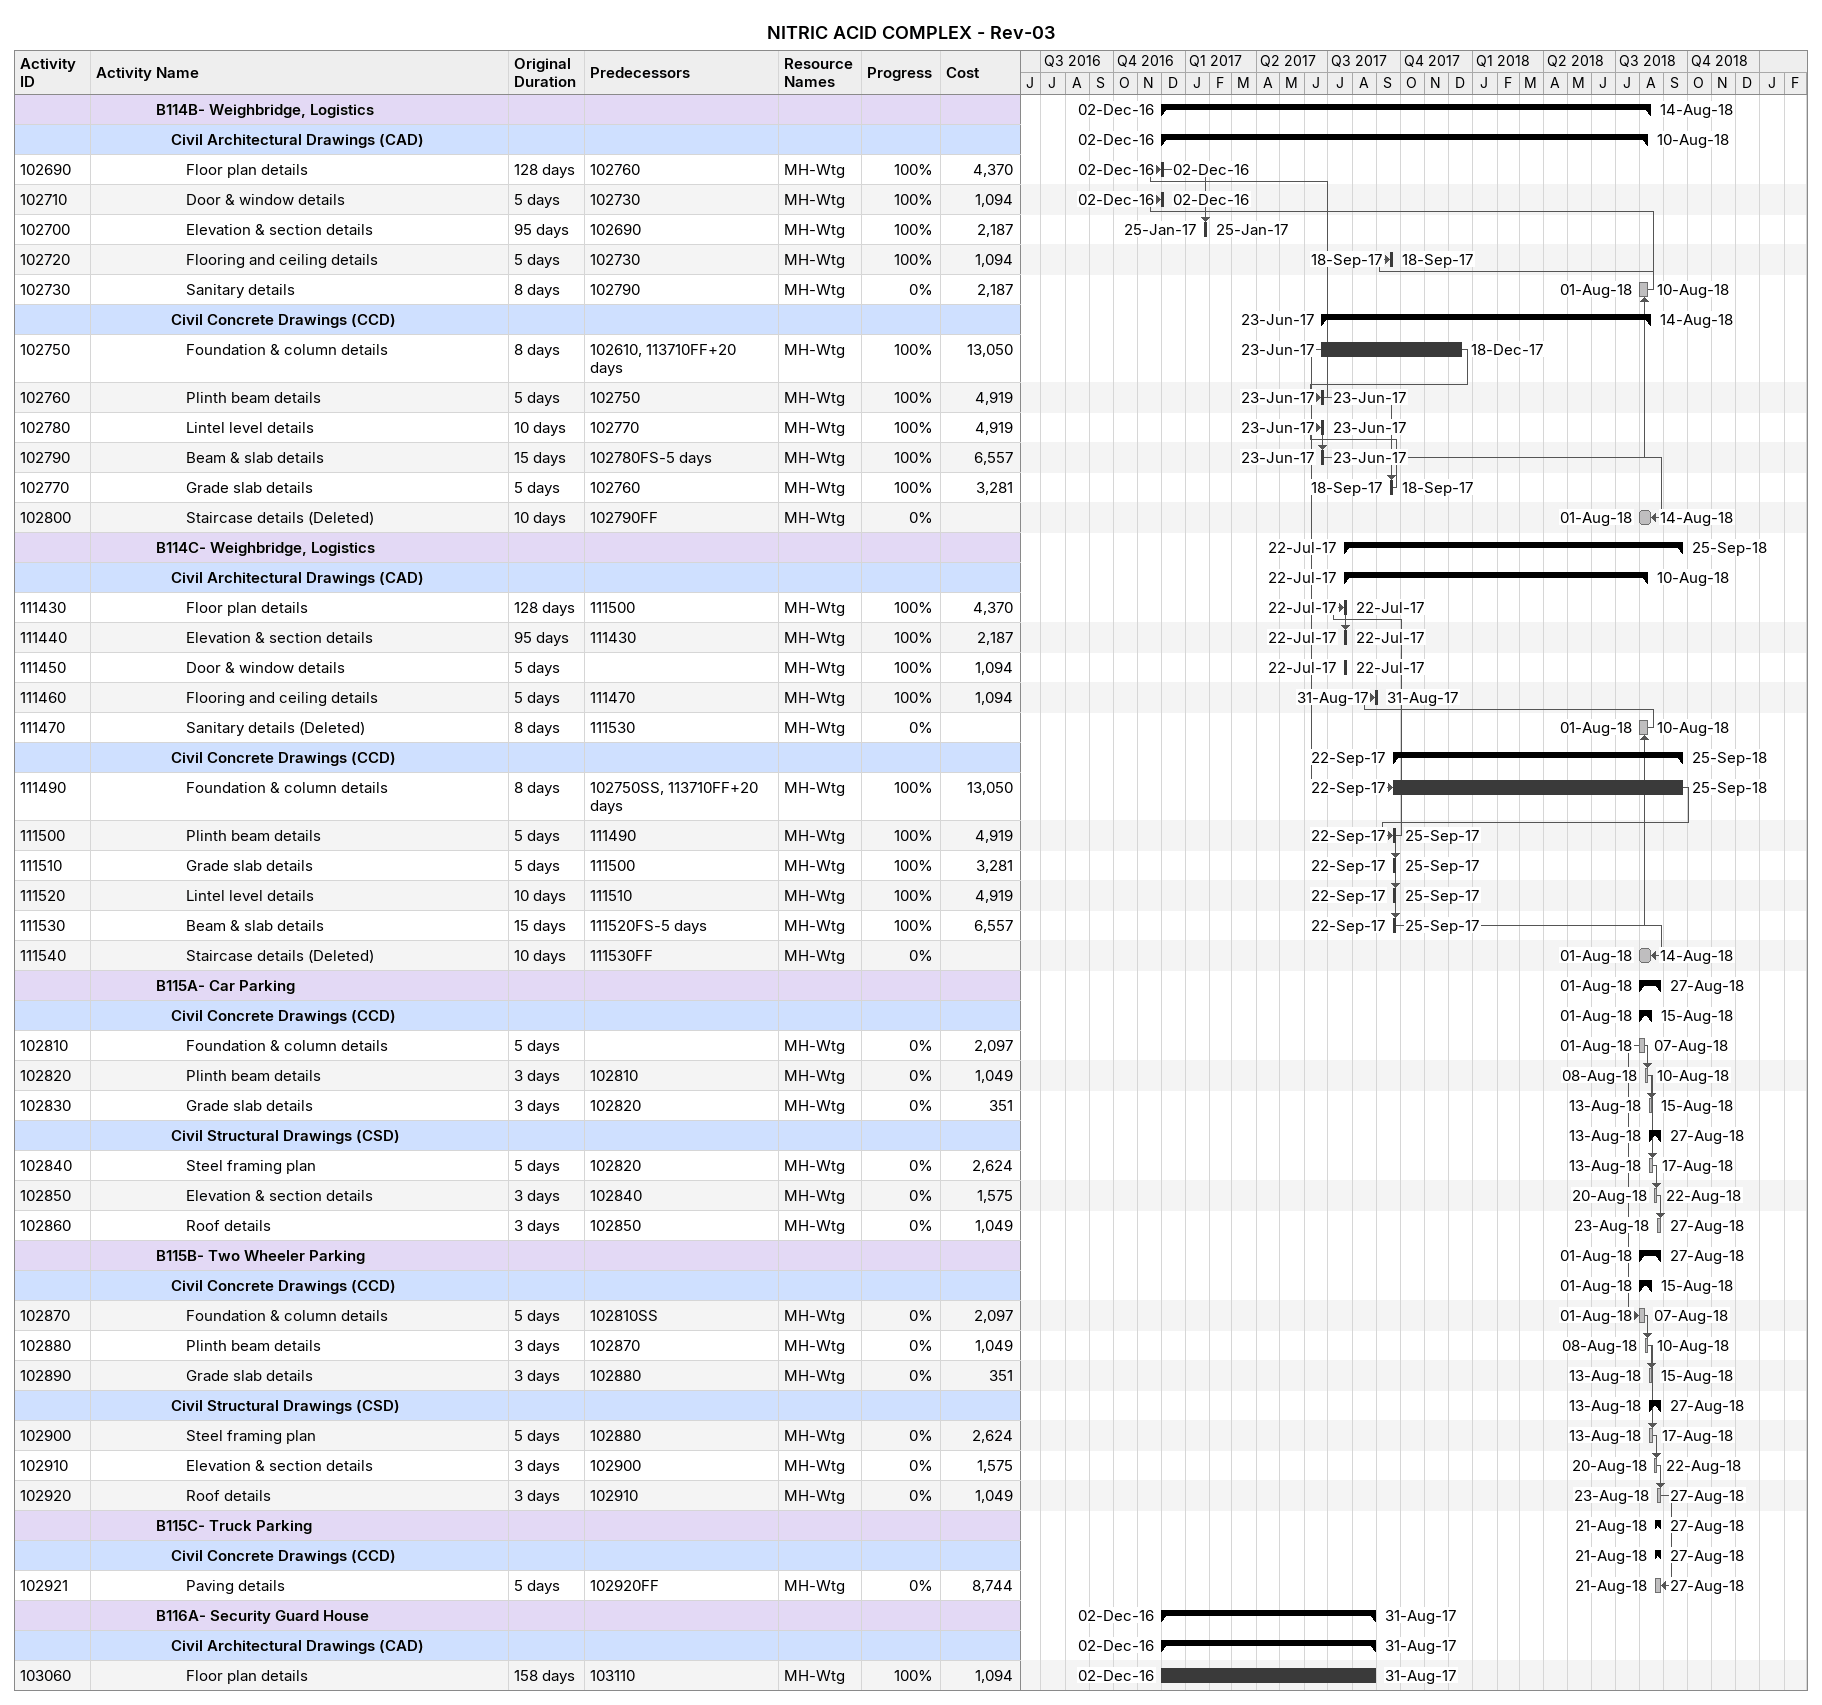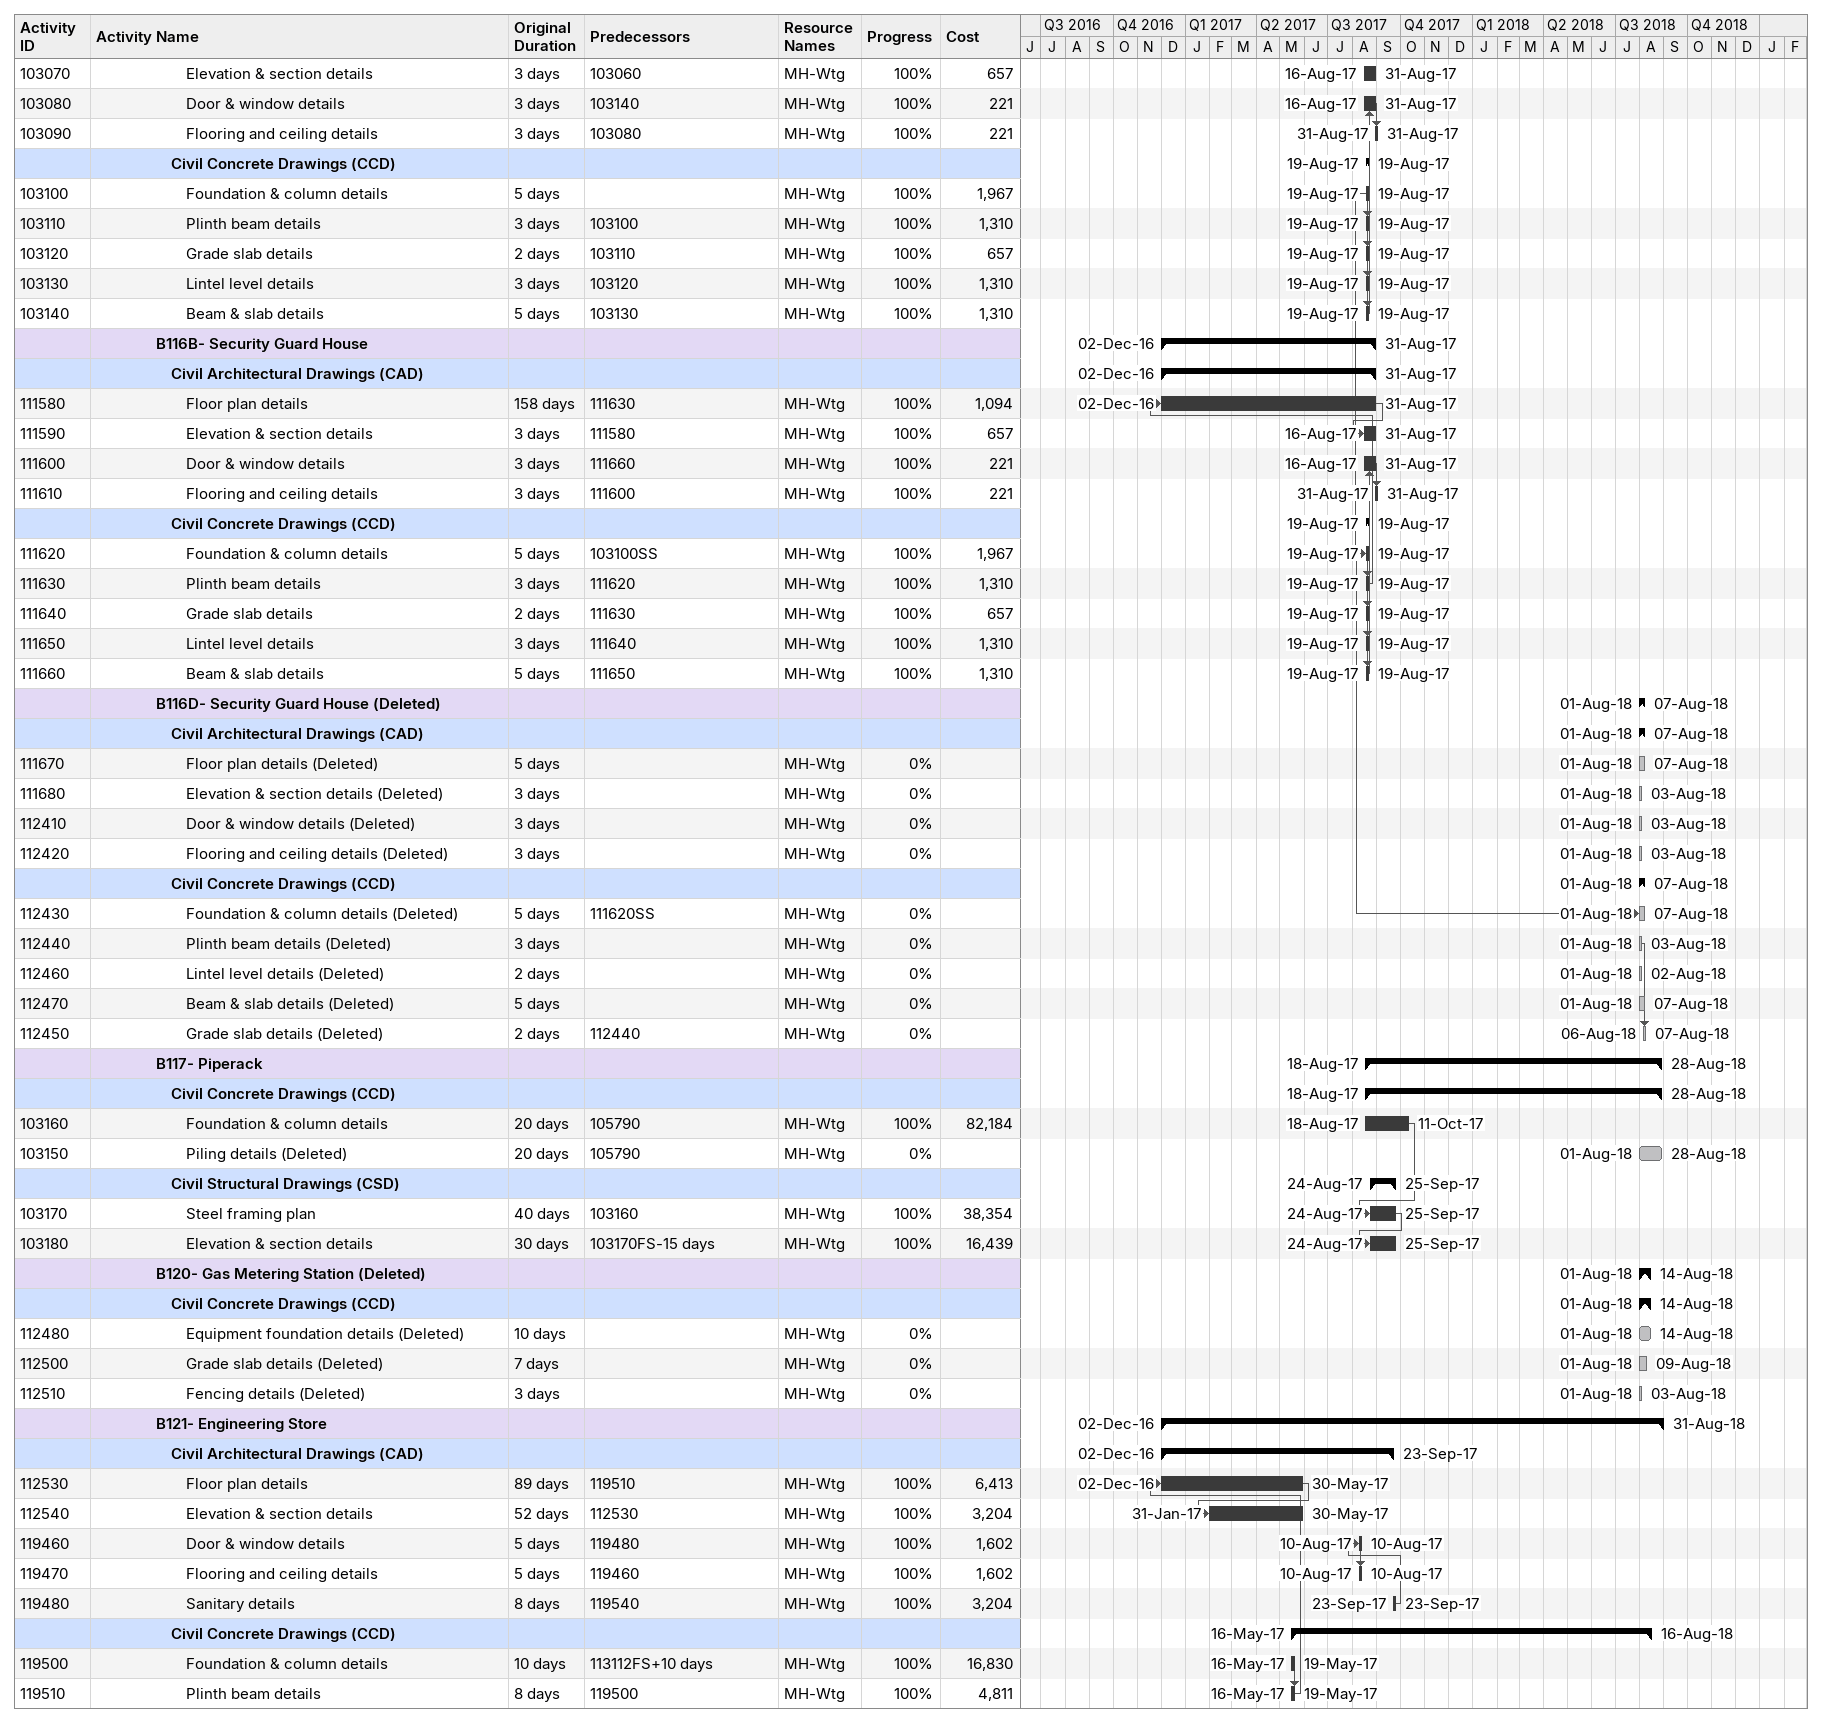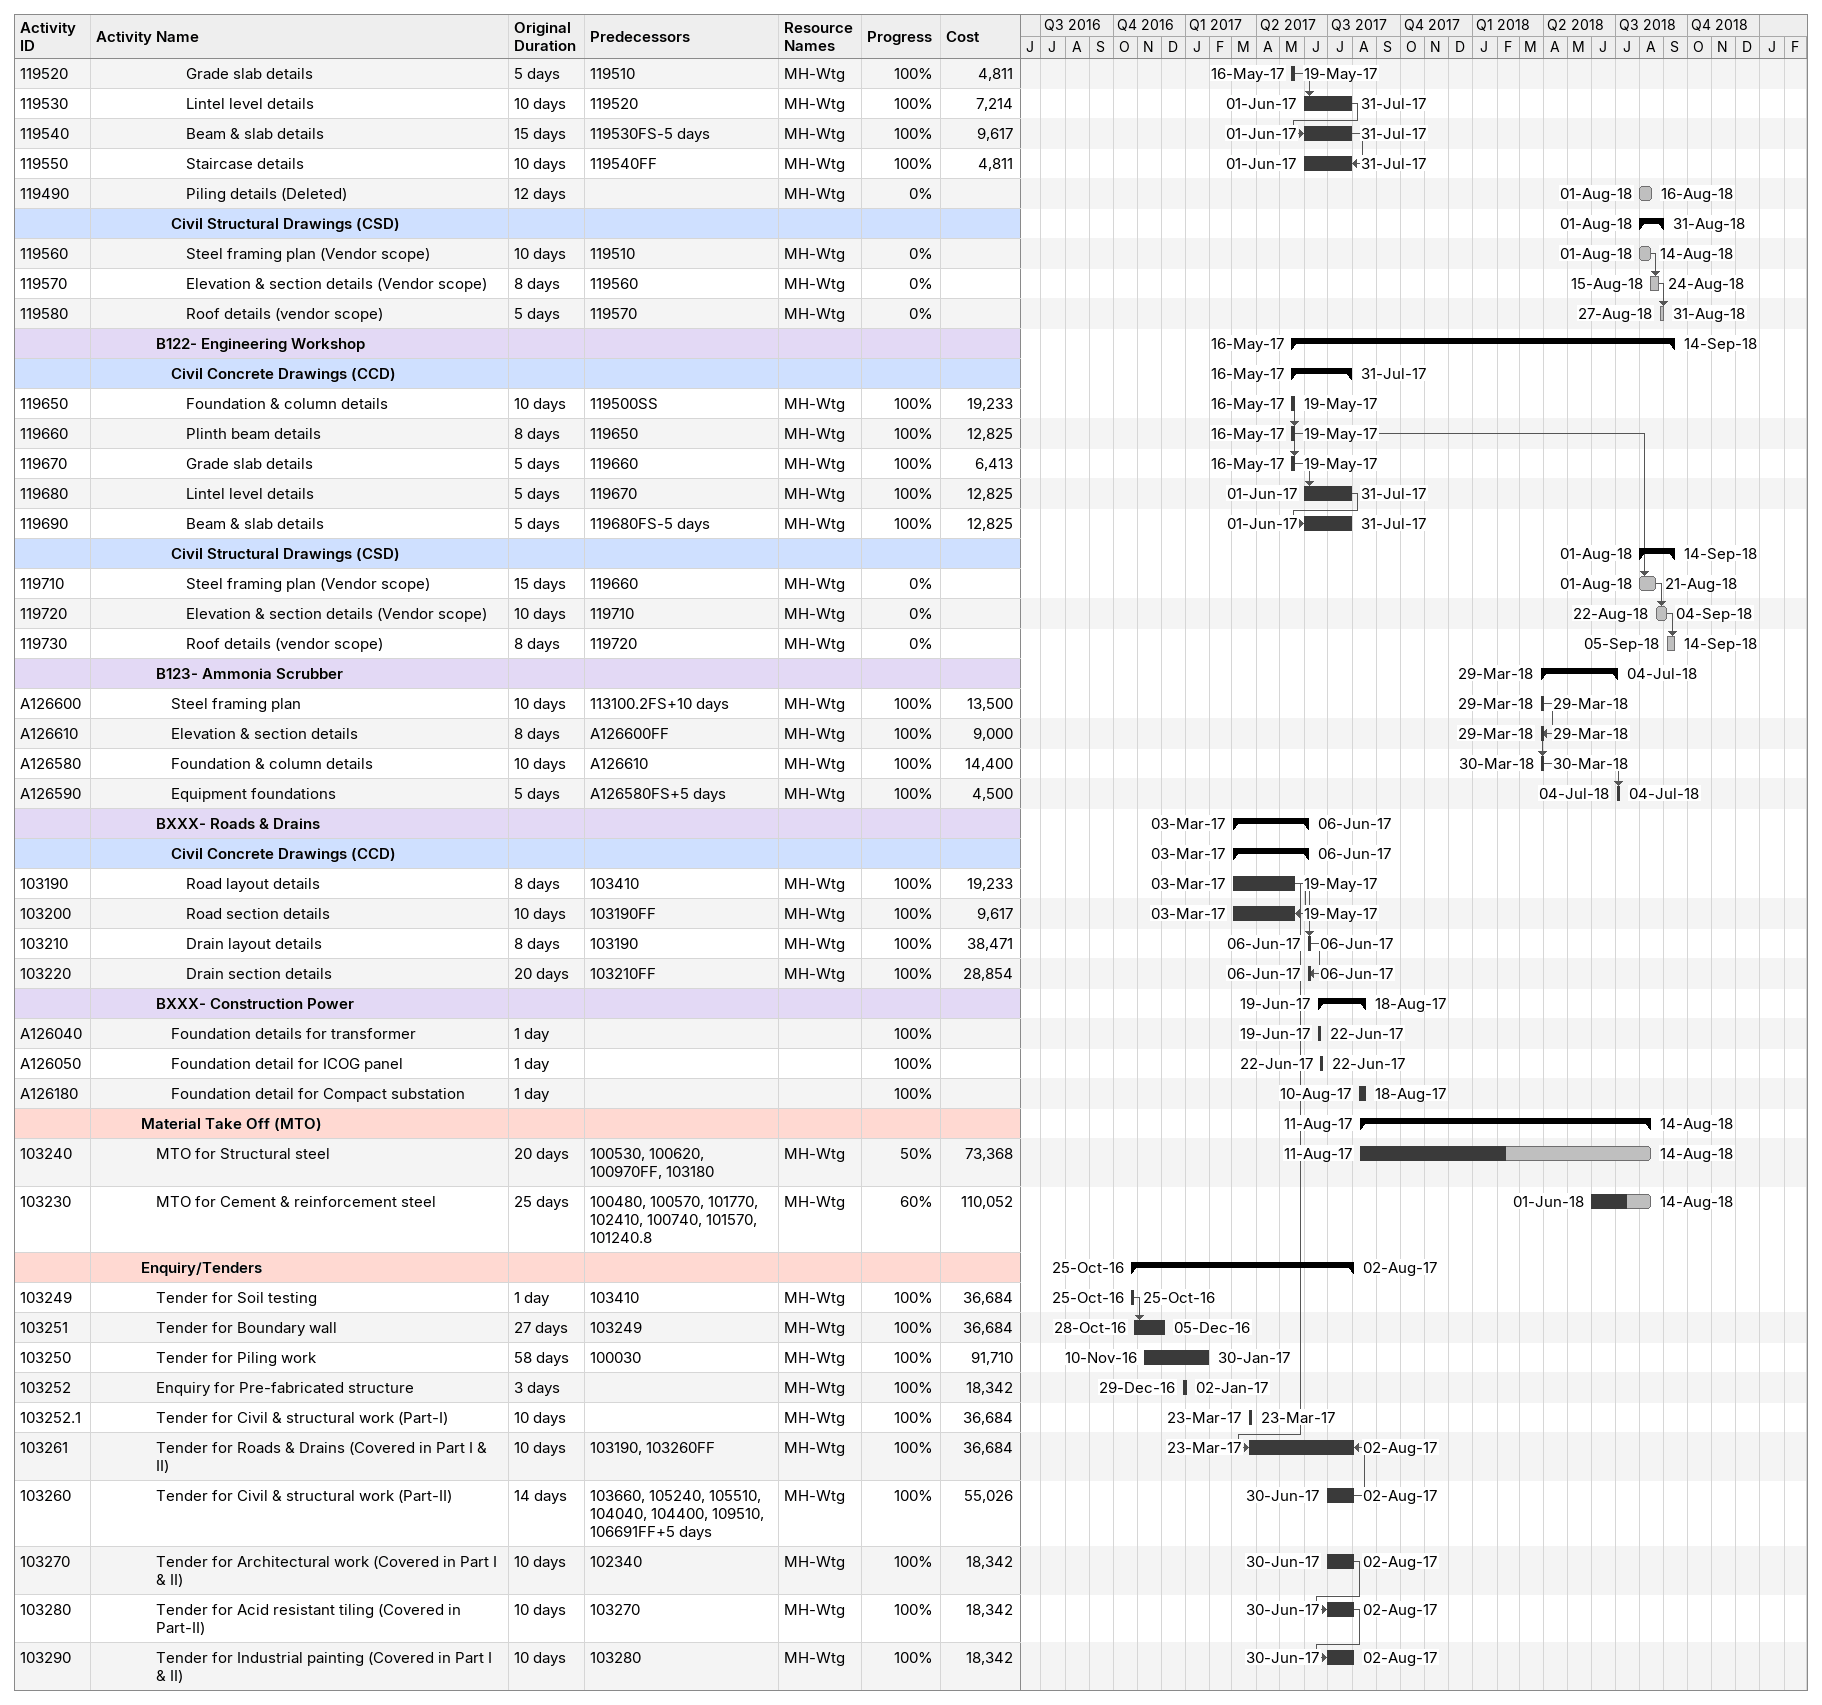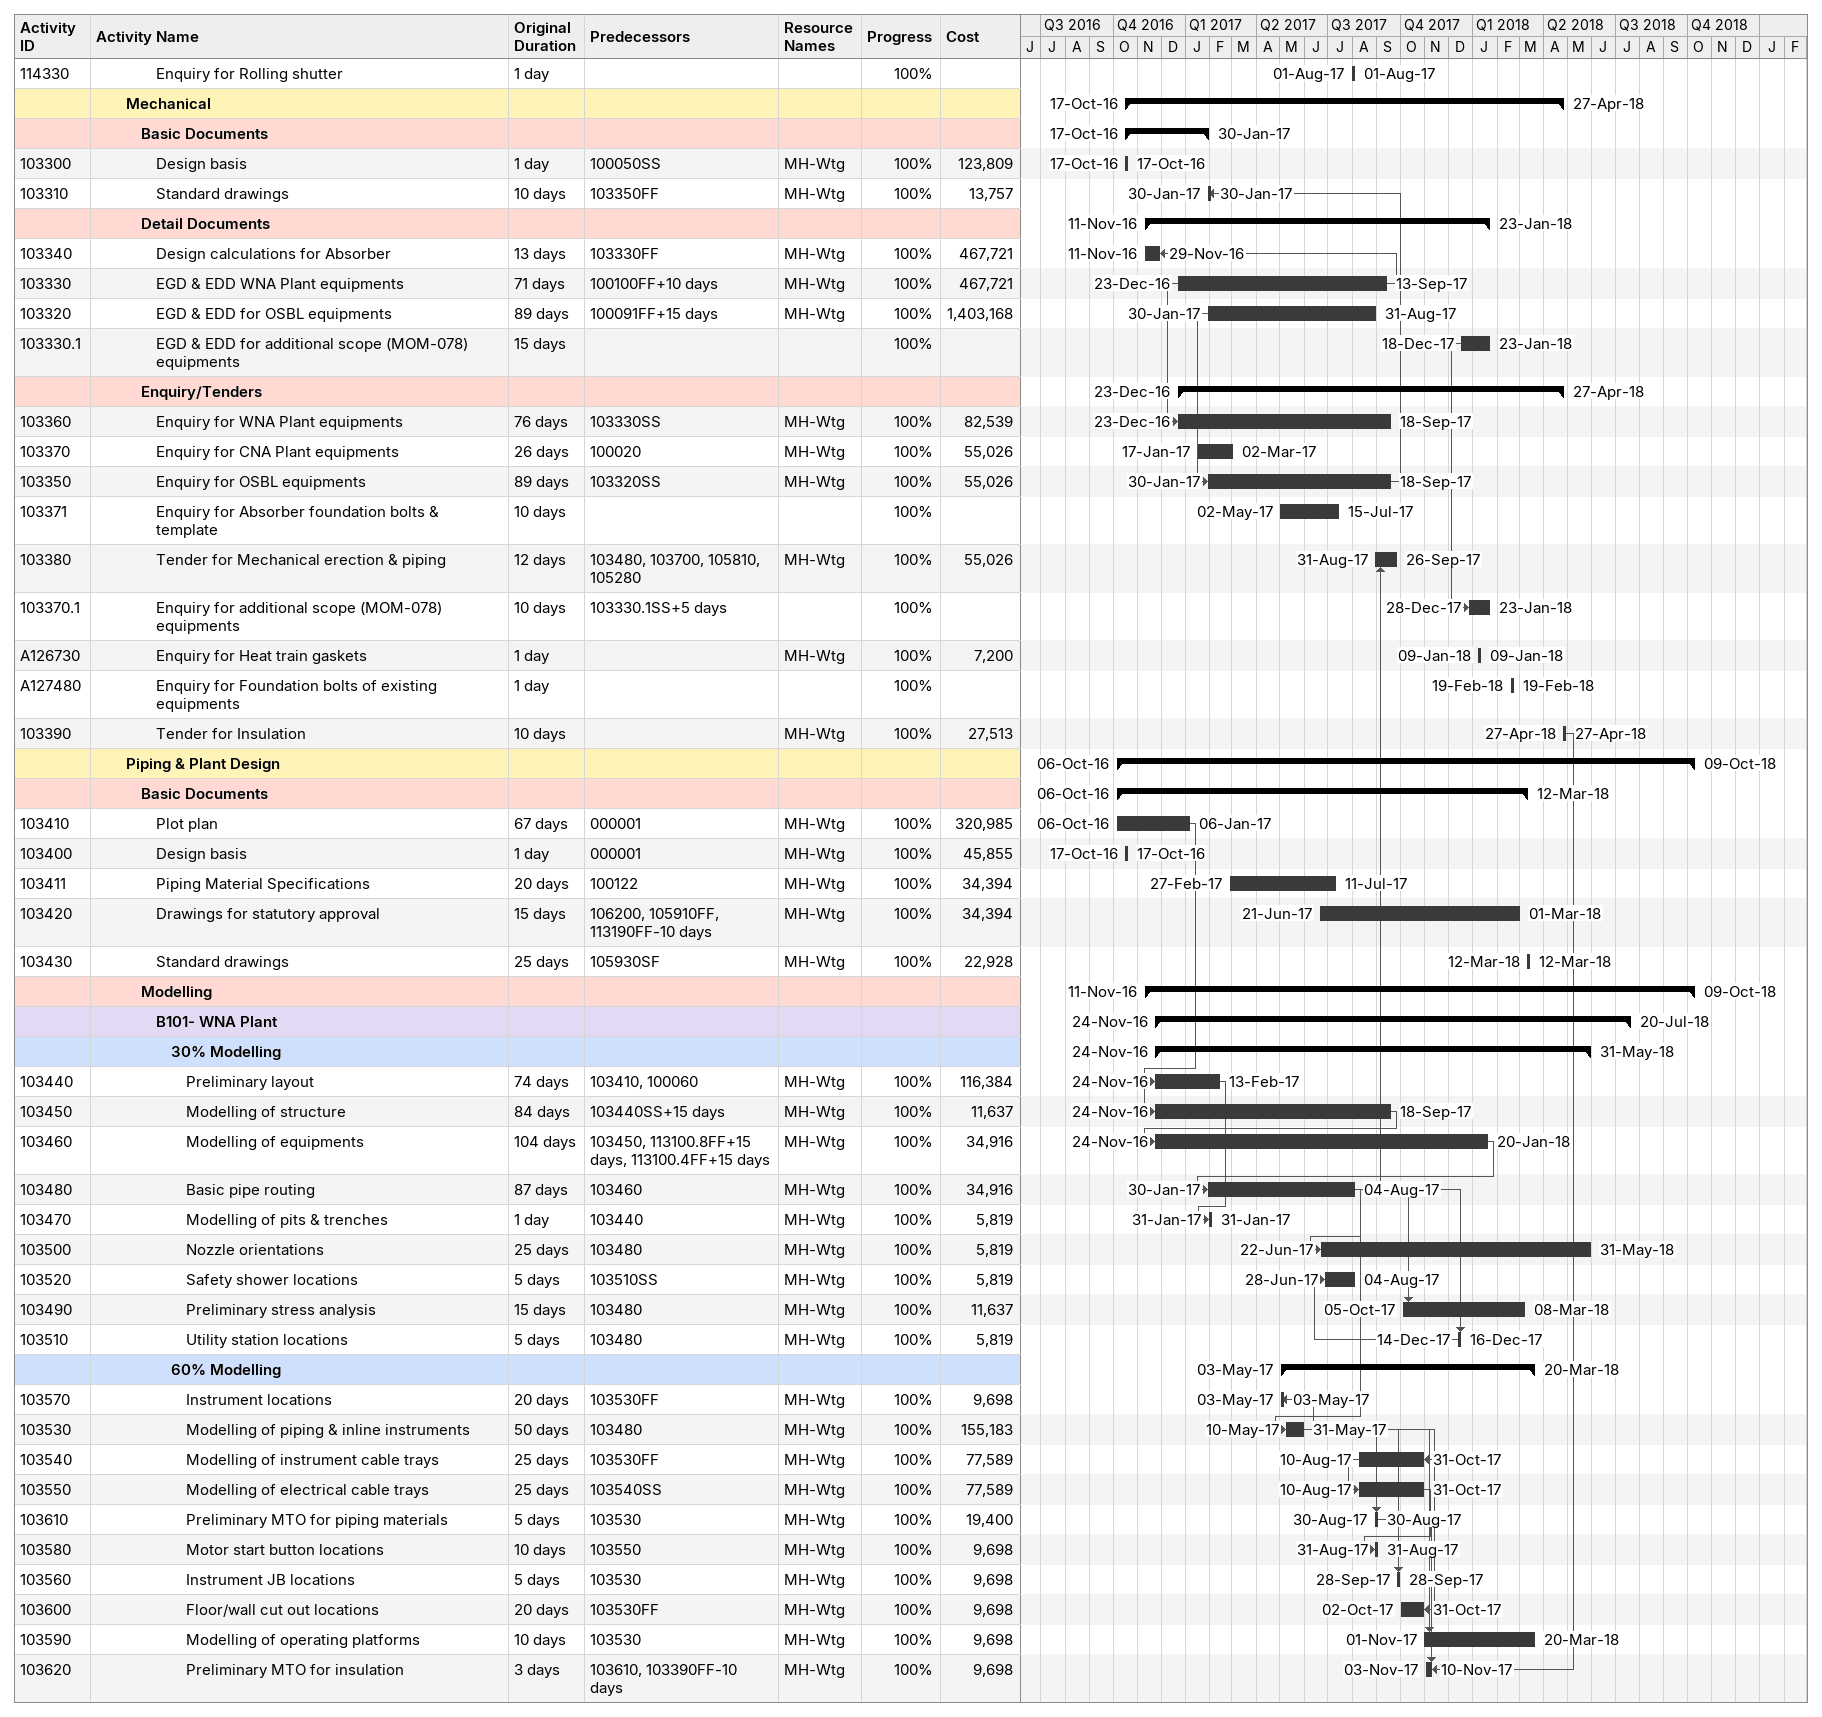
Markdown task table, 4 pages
NITRIC ACID COMPLEX - Rev-03

| ID | Level | Task | Original duration | Start | Finish | Predecessors | Resources | % complete | Cost |
|---|---|---|---|---|---|---|---|---|---|
|  | 5 | **B114B- Weighbridge, Logistics** |  | 2016-12-02 | 2018-08-14 |  |  |  |  |
|  | 6 | **Civil Architectural Drawings (CAD)** |  | 2016-12-02 | 2018-08-10 |  |  |  |  |
| 102690 | 7 | Floor plan details | 128d | 2016-12-02 | 2016-12-02 | 102760 | MH-Wtg | 100 | 4370 |
| 102710 | 7 | Door & window details | 5d | 2016-12-02 | 2016-12-02 | 102730 | MH-Wtg | 100 | 1094 |
| 102700 | 7 | Elevation & section details | 95d | 2017-01-25 | 2017-01-25 | 102690 | MH-Wtg | 100 | 2187 |
| 102720 | 7 | Flooring and ceiling details | 5d | 2017-09-18 | 2017-09-18 | 102730 | MH-Wtg | 100 | 1094 |
| 102730 | 7 | Sanitary details | 8d | 2018-08-01 | 2018-08-10 | 102790 | MH-Wtg | 0 | 2187 |
|  | 6 | **Civil Concrete Drawings (CCD)** |  | 2017-06-23 | 2018-08-14 |  |  |  |  |
| 102750 | 7 | Foundation & column details | 8d | 2017-06-23 | 2017-12-18 | 102610, 113710FF+20d | MH-Wtg | 100 | 13050 |
| 102760 | 7 | Plinth beam details | 5d | 2017-06-23 | 2017-06-23 | 102750 | MH-Wtg | 100 | 4919 |
| 102780 | 7 | Lintel level details | 10d | 2017-06-23 | 2017-06-23 | 102770 | MH-Wtg | 100 | 4919 |
| 102790 | 7 | Beam & slab details | 15d | 2017-06-23 | 2017-06-23 | 102780FS-5d | MH-Wtg | 100 | 6557 |
| 102770 | 7 | Grade slab details | 5d | 2017-09-18 | 2017-09-18 | 102760 | MH-Wtg | 100 | 3281 |
| 102800 | 7 | Staircase details (Deleted) | 10d | 2018-08-01 | 2018-08-14 | 102790FF | MH-Wtg | 0 |  |
|  | 5 | **B114C- Weighbridge, Logistics** |  | 2017-07-22 | 2018-09-25 |  |  |  |  |
|  | 6 | **Civil Architectural Drawings (CAD)** |  | 2017-07-22 | 2018-08-10 |  |  |  |  |
| 111430 | 7 | Floor plan details | 128d | 2017-07-22 | 2017-07-22 | 111500 | MH-Wtg | 100 | 4370 |
| 111440 | 7 | Elevation & section details | 95d | 2017-07-22 | 2017-07-22 | 111430 | MH-Wtg | 100 | 2187 |
| 111450 | 7 | Door & window details | 5d | 2017-07-22 | 2017-07-22 |  | MH-Wtg | 100 | 1094 |
| 111460 | 7 | Flooring and ceiling details | 5d | 2017-08-31 | 2017-08-31 | 111470 | MH-Wtg | 100 | 1094 |
| 111470 | 7 | Sanitary details (Deleted) | 8d | 2018-08-01 | 2018-08-10 | 111530 | MH-Wtg | 0 |  |
|  | 6 | **Civil Concrete Drawings (CCD)** |  | 2017-09-22 | 2018-09-25 |  |  |  |  |
| 111490 | 7 | Foundation & column details | 8d | 2017-09-22 | 2018-09-25 | 102750SS, 113710FF+20d | MH-Wtg | 100 | 13050 |
| 111500 | 7 | Plinth beam details | 5d | 2017-09-22 | 2017-09-25 | 111490 | MH-Wtg | 100 | 4919 |
| 111510 | 7 | Grade slab details | 5d | 2017-09-22 | 2017-09-25 | 111500 | MH-Wtg | 100 | 3281 |
| 111520 | 7 | Lintel level details | 10d | 2017-09-22 | 2017-09-25 | 111510 | MH-Wtg | 100 | 4919 |
| 111530 | 7 | Beam & slab details | 15d | 2017-09-22 | 2017-09-25 | 111520FS-5d | MH-Wtg | 100 | 6557 |
| 111540 | 7 | Staircase details (Deleted) | 10d | 2018-08-01 | 2018-08-14 | 111530FF | MH-Wtg | 0 |  |
|  | 5 | **B115A- Car Parking** |  | 2018-08-01 | 2018-08-27 |  |  |  |  |
|  | 6 | **Civil Concrete Drawings (CCD)** |  | 2018-08-01 | 2018-08-15 |  |  |  |  |
| 102810 | 7 | Foundation & column details | 5d | 2018-08-01 | 2018-08-07 |  | MH-Wtg | 0 | 2097 |
| 102820 | 7 | Plinth beam details | 3d | 2018-08-08 | 2018-08-10 | 102810 | MH-Wtg | 0 | 1049 |
| 102830 | 7 | Grade slab details | 3d | 2018-08-13 | 2018-08-15 | 102820 | MH-Wtg | 0 | 351 |
|  | 6 | **Civil Structural Drawings (CSD)** |  | 2018-08-13 | 2018-08-27 |  |  |  |  |
| 102840 | 7 | Steel framing plan | 5d | 2018-08-13 | 2018-08-17 | 102820 | MH-Wtg | 0 | 2624 |
| 102850 | 7 | Elevation & section details | 3d | 2018-08-20 | 2018-08-22 | 102840 | MH-Wtg | 0 | 1575 |
| 102860 | 7 | Roof details | 3d | 2018-08-23 | 2018-08-27 | 102850 | MH-Wtg | 0 | 1049 |
|  | 5 | **B115B- Two Wheeler Parking** |  | 2018-08-01 | 2018-08-27 |  |  |  |  |
|  | 6 | **Civil Concrete Drawings (CCD)** |  | 2018-08-01 | 2018-08-15 |  |  |  |  |
| 102870 | 7 | Foundation & column details | 5d | 2018-08-01 | 2018-08-07 | 102810SS | MH-Wtg | 0 | 2097 |
| 102880 | 7 | Plinth beam details | 3d | 2018-08-08 | 2018-08-10 | 102870 | MH-Wtg | 0 | 1049 |
| 102890 | 7 | Grade slab details | 3d | 2018-08-13 | 2018-08-15 | 102880 | MH-Wtg | 0 | 351 |
|  | 6 | **Civil Structural Drawings (CSD)** |  | 2018-08-13 | 2018-08-27 |  |  |  |  |
| 102900 | 7 | Steel framing plan | 5d | 2018-08-13 | 2018-08-17 | 102880 | MH-Wtg | 0 | 2624 |
| 102910 | 7 | Elevation & section details | 3d | 2018-08-20 | 2018-08-22 | 102900 | MH-Wtg | 0 | 1575 |
| 102920 | 7 | Roof details | 3d | 2018-08-23 | 2018-08-27 | 102910 | MH-Wtg | 0 | 1049 |
|  | 5 | **B115C- Truck Parking** |  | 2018-08-21 | 2018-08-27 |  |  |  |  |
|  | 6 | **Civil Concrete Drawings (CCD)** |  | 2018-08-21 | 2018-08-27 |  |  |  |  |
| 102921 | 7 | Paving details | 5d | 2018-08-21 | 2018-08-27 | 102920FF | MH-Wtg | 0 | 8744 |
|  | 5 | **B116A- Security Guard House** |  | 2016-12-02 | 2017-08-31 |  |  |  |  |
|  | 6 | **Civil Architectural Drawings (CAD)** |  | 2016-12-02 | 2017-08-31 |  |  |  |  |
| 103060 | 7 | Floor plan details | 158d | 2016-12-02 | 2017-08-31 | 103110 | MH-Wtg | 100 | 1094 |
| 103070 | 7 | Elevation & section details | 3d | 2017-08-16 | 2017-08-31 | 103060 | MH-Wtg | 100 | 657 |
| 103080 | 7 | Door & window details | 3d | 2017-08-16 | 2017-08-31 | 103140 | MH-Wtg | 100 | 221 |
| 103090 | 7 | Flooring and ceiling details | 3d | 2017-08-31 | 2017-08-31 | 103080 | MH-Wtg | 100 | 221 |
|  | 6 | **Civil Concrete Drawings (CCD)** |  | 2017-08-19 | 2017-08-19 |  |  |  |  |
| 103100 | 7 | Foundation & column details | 5d | 2017-08-19 | 2017-08-19 |  | MH-Wtg | 100 | 1967 |
| 103110 | 7 | Plinth beam details | 3d | 2017-08-19 | 2017-08-19 | 103100 | MH-Wtg | 100 | 1310 |
| 103120 | 7 | Grade slab details | 2d | 2017-08-19 | 2017-08-19 | 103110 | MH-Wtg | 100 | 657 |
| 103130 | 7 | Lintel level details | 3d | 2017-08-19 | 2017-08-19 | 103120 | MH-Wtg | 100 | 1310 |
| 103140 | 7 | Beam & slab details | 5d | 2017-08-19 | 2017-08-19 | 103130 | MH-Wtg | 100 | 1310 |
|  | 5 | **B116B- Security Guard House** |  | 2016-12-02 | 2017-08-31 |  |  |  |  |
|  | 6 | **Civil Architectural Drawings (CAD)** |  | 2016-12-02 | 2017-08-31 |  |  |  |  |
| 111580 | 7 | Floor plan details | 158d | 2016-12-02 | 2017-08-31 | 111630 | MH-Wtg | 100 | 1094 |
| 111590 | 7 | Elevation & section details | 3d | 2017-08-16 | 2017-08-31 | 111580 | MH-Wtg | 100 | 657 |
| 111600 | 7 | Door & window details | 3d | 2017-08-16 | 2017-08-31 | 111660 | MH-Wtg | 100 | 221 |
| 111610 | 7 | Flooring and ceiling details | 3d | 2017-08-31 | 2017-08-31 | 111600 | MH-Wtg | 100 | 221 |
|  | 6 | **Civil Concrete Drawings (CCD)** |  | 2017-08-19 | 2017-08-19 |  |  |  |  |
| 111620 | 7 | Foundation & column details | 5d | 2017-08-19 | 2017-08-19 | 103100SS | MH-Wtg | 100 | 1967 |
| 111630 | 7 | Plinth beam details | 3d | 2017-08-19 | 2017-08-19 | 111620 | MH-Wtg | 100 | 1310 |
| 111640 | 7 | Grade slab details | 2d | 2017-08-19 | 2017-08-19 | 111630 | MH-Wtg | 100 | 657 |
| 111650 | 7 | Lintel level details | 3d | 2017-08-19 | 2017-08-19 | 111640 | MH-Wtg | 100 | 1310 |
| 111660 | 7 | Beam & slab details | 5d | 2017-08-19 | 2017-08-19 | 111650 | MH-Wtg | 100 | 1310 |
|  | 5 | **B116D- Security Guard House (Deleted)** |  | 2018-08-01 | 2018-08-07 |  |  |  |  |
|  | 6 | **Civil Architectural Drawings (CAD)** |  | 2018-08-01 | 2018-08-07 |  |  |  |  |
| 111670 | 7 | Floor plan details (Deleted) | 5d | 2018-08-01 | 2018-08-07 |  | MH-Wtg | 0 |  |
| 111680 | 7 | Elevation & section details (Deleted) | 3d | 2018-08-01 | 2018-08-03 |  | MH-Wtg | 0 |  |
| 112410 | 7 | Door & window details (Deleted) | 3d | 2018-08-01 | 2018-08-03 |  | MH-Wtg | 0 |  |
| 112420 | 7 | Flooring and ceiling details (Deleted) | 3d | 2018-08-01 | 2018-08-03 |  | MH-Wtg | 0 |  |
|  | 6 | **Civil Concrete Drawings (CCD)** |  | 2018-08-01 | 2018-08-07 |  |  |  |  |
| 112430 | 7 | Foundation & column details (Deleted) | 5d | 2018-08-01 | 2018-08-07 | 111620SS | MH-Wtg | 0 |  |
| 112440 | 7 | Plinth beam details (Deleted) | 3d | 2018-08-01 | 2018-08-03 |  | MH-Wtg | 0 |  |
| 112460 | 7 | Lintel level details (Deleted) | 2d | 2018-08-01 | 2018-08-02 |  | MH-Wtg | 0 |  |
| 112470 | 7 | Beam & slab details (Deleted) | 5d | 2018-08-01 | 2018-08-07 |  | MH-Wtg | 0 |  |
| 112450 | 7 | Grade slab details (Deleted) | 2d | 2018-08-06 | 2018-08-07 | 112440 | MH-Wtg | 0 |  |
|  | 5 | **B117- Piperack** |  | 2017-08-18 | 2018-08-28 |  |  |  |  |
|  | 6 | **Civil Concrete Drawings (CCD)** |  | 2017-08-18 | 2018-08-28 |  |  |  |  |
| 103160 | 7 | Foundation & column details | 20d | 2017-08-18 | 2017-10-11 | 105790 | MH-Wtg | 100 | 82184 |
| 103150 | 7 | Piling details (Deleted) | 20d | 2018-08-01 | 2018-08-28 | 105790 | MH-Wtg | 0 |  |
|  | 6 | **Civil Structural Drawings (CSD)** |  | 2017-08-24 | 2017-09-25 |  |  |  |  |
| 103170 | 7 | Steel framing plan | 40d | 2017-08-24 | 2017-09-25 | 103160 | MH-Wtg | 100 | 38354 |
| 103180 | 7 | Elevation & section details | 30d | 2017-08-24 | 2017-09-25 | 103170FS-15d | MH-Wtg | 100 | 16439 |
|  | 5 | **B120- Gas Metering Station (Deleted)** |  | 2018-08-01 | 2018-08-14 |  |  |  |  |
|  | 6 | **Civil Concrete Drawings (CCD)** |  | 2018-08-01 | 2018-08-14 |  |  |  |  |
| 112480 | 7 | Equipment foundation details (Deleted) | 10d | 2018-08-01 | 2018-08-14 |  | MH-Wtg | 0 |  |
| 112500 | 7 | Grade slab details (Deleted) | 7d | 2018-08-01 | 2018-08-09 |  | MH-Wtg | 0 |  |
| 112510 | 7 | Fencing details (Deleted) | 3d | 2018-08-01 | 2018-08-03 |  | MH-Wtg | 0 |  |
|  | 5 | **B121- Engineering Store** |  | 2016-12-02 | 2018-08-31 |  |  |  |  |
|  | 6 | **Civil Architectural Drawings (CAD)** |  | 2016-12-02 | 2017-09-23 |  |  |  |  |
| 112530 | 7 | Floor plan details | 89d | 2016-12-02 | 2017-05-30 | 119510 | MH-Wtg | 100 | 6413 |
| 112540 | 7 | Elevation & section details | 52d | 2017-01-31 | 2017-05-30 | 112530 | MH-Wtg | 100 | 3204 |
| 119460 | 7 | Door & window details | 5d | 2017-08-10 | 2017-08-10 | 119480 | MH-Wtg | 100 | 1602 |
| 119470 | 7 | Flooring and ceiling details | 5d | 2017-08-10 | 2017-08-10 | 119460 | MH-Wtg | 100 | 1602 |
| 119480 | 7 | Sanitary details | 8d | 2017-09-23 | 2017-09-23 | 119540 | MH-Wtg | 100 | 3204 |
|  | 6 | **Civil Concrete Drawings (CCD)** |  | 2017-05-16 | 2018-08-16 |  |  |  |  |
| 119500 | 7 | Foundation & column details | 10d | 2017-05-16 | 2017-05-19 | 113112FS+10d | MH-Wtg | 100 | 16830 |
| 119510 | 7 | Plinth beam details | 8d | 2017-05-16 | 2017-05-19 | 119500 | MH-Wtg | 100 | 4811 |
| 119520 | 7 | Grade slab details | 5d | 2017-05-16 | 2017-05-19 | 119510 | MH-Wtg | 100 | 4811 |
| 119530 | 7 | Lintel level details | 10d | 2017-06-01 | 2017-07-31 | 119520 | MH-Wtg | 100 | 7214 |
| 119540 | 7 | Beam & slab details | 15d | 2017-06-01 | 2017-07-31 | 119530FS-5d | MH-Wtg | 100 | 9617 |
| 119550 | 7 | Staircase details | 10d | 2017-06-01 | 2017-07-31 | 119540FF | MH-Wtg | 100 | 4811 |
| 119490 | 7 | Piling details (Deleted) | 12d | 2018-08-01 | 2018-08-16 |  | MH-Wtg | 0 |  |
|  | 6 | **Civil Structural Drawings (CSD)** |  | 2018-08-01 | 2018-08-31 |  |  |  |  |
| 119560 | 7 | Steel framing plan (Vendor scope) | 10d | 2018-08-01 | 2018-08-14 | 119510 | MH-Wtg | 0 |  |
| 119570 | 7 | Elevation & section details (Vendor scope) | 8d | 2018-08-15 | 2018-08-24 | 119560 | MH-Wtg | 0 |  |
| 119580 | 7 | Roof details (vendor scope) | 5d | 2018-08-27 | 2018-08-31 | 119570 | MH-Wtg | 0 |  |
|  | 5 | **B122- Engineering Workshop** |  | 2017-05-16 | 2018-09-14 |  |  |  |  |
|  | 6 | **Civil Concrete Drawings (CCD)** |  | 2017-05-16 | 2017-07-31 |  |  |  |  |
| 119650 | 7 | Foundation & column details | 10d | 2017-05-16 | 2017-05-19 | 119500SS | MH-Wtg | 100 | 19233 |
| 119660 | 7 | Plinth beam details | 8d | 2017-05-16 | 2017-05-19 | 119650 | MH-Wtg | 100 | 12825 |
| 119670 | 7 | Grade slab details | 5d | 2017-05-16 | 2017-05-19 | 119660 | MH-Wtg | 100 | 6413 |
| 119680 | 7 | Lintel level details | 5d | 2017-06-01 | 2017-07-31 | 119670 | MH-Wtg | 100 | 12825 |
| 119690 | 7 | Beam & slab details | 5d | 2017-06-01 | 2017-07-31 | 119680FS-5d | MH-Wtg | 100 | 12825 |
|  | 6 | **Civil Structural Drawings (CSD)** |  | 2018-08-01 | 2018-09-14 |  |  |  |  |
| 119710 | 7 | Steel framing plan (Vendor scope) | 15d | 2018-08-01 | 2018-08-21 | 119660 | MH-Wtg | 0 |  |
| 119720 | 7 | Elevation & section details (Vendor scope) | 10d | 2018-08-22 | 2018-09-04 | 119710 | MH-Wtg | 0 |  |
| 119730 | 7 | Roof details (vendor scope) | 8d | 2018-09-05 | 2018-09-14 | 119720 | MH-Wtg | 0 |  |
|  | 5 | **B123- Ammonia Scrubber** |  | 2018-03-29 | 2018-07-04 |  |  |  |  |
| A126600 | 6 | Steel framing plan | 10d | 2018-03-29 | 2018-03-29 | 113100.2FS+10d | MH-Wtg | 100 | 13500 |
| A126610 | 6 | Elevation & section details | 8d | 2018-03-29 | 2018-03-29 | A126600FF | MH-Wtg | 100 | 9000 |
| A126580 | 6 | Foundation & column details | 10d | 2018-03-30 | 2018-03-30 | A126610 | MH-Wtg | 100 | 14400 |
| A126590 | 6 | Equipment foundations | 5d | 2018-07-04 | 2018-07-04 | A126580FS+5d | MH-Wtg | 100 | 4500 |
|  | 5 | **BXXX- Roads & Drains** |  | 2017-03-03 | 2017-06-06 |  |  |  |  |
|  | 6 | **Civil Concrete Drawings (CCD)** |  | 2017-03-03 | 2017-06-06 |  |  |  |  |
| 103190 | 7 | Road layout details | 8d | 2017-03-03 | 2017-05-19 | 103410 | MH-Wtg | 100 | 19233 |
| 103200 | 7 | Road section details | 10d | 2017-03-03 | 2017-05-19 | 103190FF | MH-Wtg | 100 | 9617 |
| 103210 | 7 | Drain layout details | 8d | 2017-06-06 | 2017-06-06 | 103190 | MH-Wtg | 100 | 38471 |
| 103220 | 7 | Drain section details | 20d | 2017-06-06 | 2017-06-06 | 103210FF | MH-Wtg | 100 | 28854 |
|  | 5 | **BXXX- Construction Power** |  | 2017-06-19 | 2017-08-18 |  |  |  |  |
| A126040 | 6 | Foundation details for transformer | 1d | 2017-06-19 | 2017-06-22 |  |  | 100 |  |
| A126050 | 6 | Foundation detail for ICOG panel | 1d | 2017-06-22 | 2017-06-22 |  |  | 100 |  |
| A126180 | 6 | Foundation detail for Compact substation | 1d | 2017-08-10 | 2017-08-18 |  |  | 100 |  |
|  | 4 | **Material Take Off (MTO)** |  | 2017-08-11 | 2018-08-14 |  |  |  |  |
| 103240 | 5 | MTO for Structural steel | 20d | 2017-08-11 | 2018-08-14 | 100530, 100620, 100970FF, 103180 | MH-Wtg | 50 | 73368 |
| 103230 | 5 | MTO for Cement & reinforcement steel | 25d | 2018-06-01 | 2018-08-14 | 100480, 100570, 101770, 102410, 100740, 101570, 101240.8 | MH-Wtg | 60 | 110052 |
|  | 4 | **Enquiry/Tenders** |  | 2016-10-25 | 2017-08-02 |  |  |  |  |
| 103249 | 5 | Tender for Soil testing | 1d | 2016-10-25 | 2016-10-25 | 103410 | MH-Wtg | 100 | 36684 |
| 103251 | 5 | Tender for Boundary wall | 27d | 2016-10-28 | 2016-12-05 | 103249 | MH-Wtg | 100 | 36684 |
| 103250 | 5 | Tender for Piling work | 58d | 2016-11-10 | 2017-01-30 | 100030 | MH-Wtg | 100 | 91710 |
| 103252 | 5 | Enquiry for Pre-fabricated structure | 3d | 2016-12-29 | 2017-01-02 |  | MH-Wtg | 100 | 18342 |
| 103252.1 | 5 | Tender for Civil & structural work (Part-I) | 10d | 2017-03-23 | 2017-03-23 |  | MH-Wtg | 100 | 36684 |
| 103261 | 5 | Tender for Roads & Drains (Covered in Part I & II) | 10d | 2017-03-23 | 2017-08-02 | 103190, 103260FF | MH-Wtg | 100 | 36684 |
| 103260 | 5 | Tender for Civil & structural work (Part-II) | 14d | 2017-06-30 | 2017-08-02 | 103660, 105240, 105510, 104040, 104400, 109510, 106691FF+5d | MH-Wtg | 100 | 55026 |
| 103270 | 5 | Tender for Architectural work (Covered in Part I & II) | 10d | 2017-06-30 | 2017-08-02 | 102340 | MH-Wtg | 100 | 18342 |
| 103280 | 5 | Tender for Acid resistant tiling (Covered in Part-II) | 10d | 2017-06-30 | 2017-08-02 | 103270 | MH-Wtg | 100 | 18342 |
| 103290 | 5 | Tender for Industrial painting (Covered in Part I & II) | 10d | 2017-06-30 | 2017-08-02 | 103280 | MH-Wtg | 100 | 18342 |
| 114330 | 5 | Enquiry for Rolling shutter | 1d | 2017-08-01 | 2017-08-01 |  |  | 100 |  |
|  | 3 | **Mechanical** |  | 2016-10-17 | 2018-04-27 |  |  |  |  |
|  | 4 | **Basic Documents** |  | 2016-10-17 | 2017-01-30 |  |  |  |  |
| 103300 | 5 | Design basis | 1d | 2016-10-17 | 2016-10-17 | 100050SS | MH-Wtg | 100 | 123809 |
| 103310 | 5 | Standard drawings | 10d | 2017-01-30 | 2017-01-30 | 103350FF | MH-Wtg | 100 | 13757 |
|  | 4 | **Detail Documents** |  | 2016-11-11 | 2018-01-23 |  |  |  |  |
| 103340 | 5 | Design calculations for Absorber | 13d | 2016-11-11 | 2016-11-29 | 103330FF | MH-Wtg | 100 | 467721 |
| 103330 | 5 | EGD & EDD WNA Plant equipments | 71d | 2016-12-23 | 2017-09-13 | 100100FF+10d | MH-Wtg | 100 | 467721 |
| 103320 | 5 | EGD & EDD for OSBL equipments | 89d | 2017-01-30 | 2017-08-31 | 100091FF+15d | MH-Wtg | 100 | 1403168 |
| 103330.1 | 5 | EGD & EDD for additional scope (MOM-078) equipments | 15d | 2017-12-18 | 2018-01-23 |  |  | 100 |  |
|  | 4 | **Enquiry/Tenders** |  | 2016-12-23 | 2018-04-27 |  |  |  |  |
| 103360 | 5 | Enquiry for WNA Plant equipments | 76d | 2016-12-23 | 2017-09-18 | 103330SS | MH-Wtg | 100 | 82539 |
| 103370 | 5 | Enquiry for CNA Plant equipments | 26d | 2017-01-17 | 2017-03-02 | 100020 | MH-Wtg | 100 | 55026 |
| 103350 | 5 | Enquiry for OSBL equipments | 89d | 2017-01-30 | 2017-09-18 | 103320SS | MH-Wtg | 100 | 55026 |
| 103371 | 5 | Enquiry for Absorber foundation bolts & template | 10d | 2017-05-02 | 2017-07-15 |  |  | 100 |  |
| 103380 | 5 | Tender for Mechanical erection & piping | 12d | 2017-08-31 | 2017-09-26 | 103480, 103700, 105810, 105280 | MH-Wtg | 100 | 55026 |
| 103370.1 | 5 | Enquiry for additional scope (MOM-078) equipments | 10d | 2017-12-28 | 2018-01-23 | 103330.1SS+5d |  | 100 |  |
| A126730 | 5 | Enquiry for Heat train gaskets | 1d | 2018-01-09 | 2018-01-09 |  | MH-Wtg | 100 | 7200 |
| A127480 | 5 | Enquiry for Foundation bolts of existing equipments | 1d | 2018-02-19 | 2018-02-19 |  |  | 100 |  |
| 103390 | 5 | Tender for Insulation | 10d | 2018-04-27 | 2018-04-27 |  | MH-Wtg | 100 | 27513 |
|  | 3 | **Piping & Plant Design** |  | 2016-10-06 | 2018-10-09 |  |  |  |  |
|  | 4 | **Basic Documents** |  | 2016-10-06 | 2018-03-12 |  |  |  |  |
| 103410 | 5 | Plot plan | 67d | 2016-10-06 | 2017-01-06 | 000001 | MH-Wtg | 100 | 320985 |
| 103400 | 5 | Design basis | 1d | 2016-10-17 | 2016-10-17 | 000001 | MH-Wtg | 100 | 45855 |
| 103411 | 5 | Piping Material Specifications | 20d | 2017-02-27 | 2017-07-11 | 100122 | MH-Wtg | 100 | 34394 |
| 103420 | 5 | Drawings for statutory approval | 15d | 2017-06-21 | 2018-03-01 | 106200, 105910FF, 113190FF-10d | MH-Wtg | 100 | 34394 |
| 103430 | 5 | Standard drawings | 25d | 2018-03-12 | 2018-03-12 | 105930SF | MH-Wtg | 100 | 22928 |
|  | 4 | **Modelling** |  | 2016-11-11 | 2018-10-09 |  |  |  |  |
|  | 5 | **B101- WNA Plant** |  | 2016-11-24 | 2018-07-20 |  |  |  |  |
|  | 6 | **30% Modelling** |  | 2016-11-24 | 2018-05-31 |  |  |  |  |
| 103440 | 7 | Preliminary layout | 74d | 2016-11-24 | 2017-02-13 | 103410, 100060 | MH-Wtg | 100 | 116384 |
| 103450 | 7 | Modelling of structure | 84d | 2016-11-24 | 2017-09-18 | 103440SS+15d | MH-Wtg | 100 | 11637 |
| 103460 | 7 | Modelling of equipments | 104d | 2016-11-24 | 2018-01-20 | 103450, 113100.8FF+15d, 113100.4FF+15d | MH-Wtg | 100 | 34916 |
| 103480 | 7 | Basic pipe routing | 87d | 2017-01-30 | 2017-08-04 | 103460 | MH-Wtg | 100 | 34916 |
| 103470 | 7 | Modelling of pits & trenches | 1d | 2017-01-31 | 2017-01-31 | 103440 | MH-Wtg | 100 | 5819 |
| 103500 | 7 | Nozzle orientations | 25d | 2017-06-22 | 2018-05-31 | 103480 | MH-Wtg | 100 | 5819 |
| 103520 | 7 | Safety shower locations | 5d | 2017-06-28 | 2017-08-04 | 103510SS | MH-Wtg | 100 | 5819 |
| 103490 | 7 | Preliminary stress analysis | 15d | 2017-10-05 | 2018-03-08 | 103480 | MH-Wtg | 100 | 11637 |
| 103510 | 7 | Utility station locations | 5d | 2017-12-14 | 2017-12-16 | 103480 | MH-Wtg | 100 | 5819 |
|  | 6 | **60% Modelling** |  | 2017-05-03 | 2018-03-20 |  |  |  |  |
| 103570 | 7 | Instrument locations | 20d | 2017-05-03 | 2017-05-03 | 103530FF | MH-Wtg | 100 | 9698 |
| 103530 | 7 | Modelling of piping & inline instruments | 50d | 2017-05-10 | 2017-05-31 | 103480 | MH-Wtg | 100 | 155183 |
| 103540 | 7 | Modelling of instrument cable trays | 25d | 2017-08-10 | 2017-10-31 | 103530FF | MH-Wtg | 100 | 77589 |
| 103550 | 7 | Modelling of electrical cable trays | 25d | 2017-08-10 | 2017-10-31 | 103540SS | MH-Wtg | 100 | 77589 |
| 103610 | 7 | Preliminary MTO for piping materials | 5d | 2017-08-30 | 2017-08-30 | 103530 | MH-Wtg | 100 | 19400 |
| 103580 | 7 | Motor start button locations | 10d | 2017-08-31 | 2017-08-31 | 103550 | MH-Wtg | 100 | 9698 |
| 103560 | 7 | Instrument JB locations | 5d | 2017-09-28 | 2017-09-28 | 103530 | MH-Wtg | 100 | 9698 |
| 103600 | 7 | Floor/wall cut out locations | 20d | 2017-10-02 | 2017-10-31 | 103530FF | MH-Wtg | 100 | 9698 |
| 103590 | 7 | Modelling of operating platforms | 10d | 2017-11-01 | 2018-03-20 | 103530 | MH-Wtg | 100 | 9698 |
| 103620 | 7 | Preliminary MTO for insulation | 3d | 2017-11-03 | 2017-11-10 | 103610, 103390FF-10d | MH-Wtg | 100 | 9698 |
